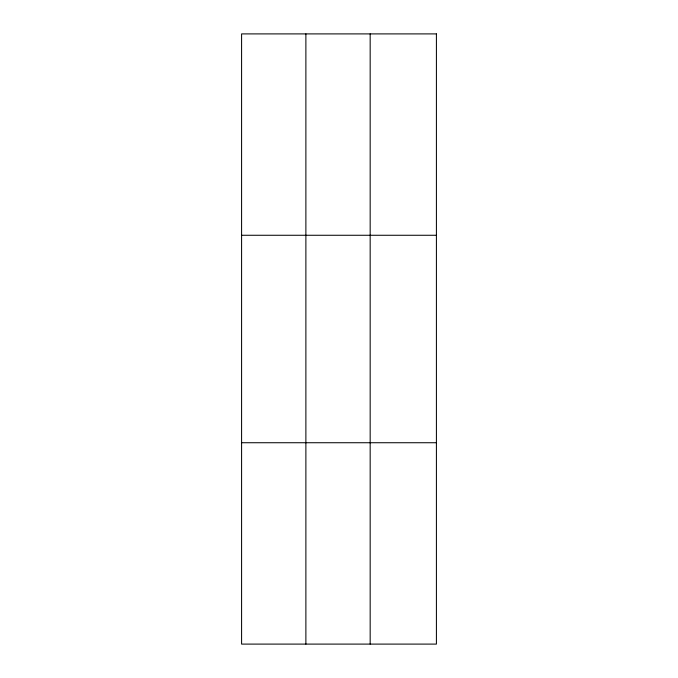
<?xml version="1.0" encoding="UTF-8"?>
<svg xmlns="http://www.w3.org/2000/svg" width="678" height="678" viewBox="0 0 678 678"><rect width="100%" height="100%" fill="white"/><g stroke="black" fill="none" stroke-linecap="round" stroke-linejoin="round"><path stroke-width="1.02" d="M241.588 235.266L436.412 235.266M241.588 442.734L436.412 442.734M370.171 33.9L370.171 644.1M305.88 33.9L305.88 644.1M436.412 33.9L241.588 33.9L241.588 644.1L436.412 644.1L436.412 33.9"/></g></svg>
